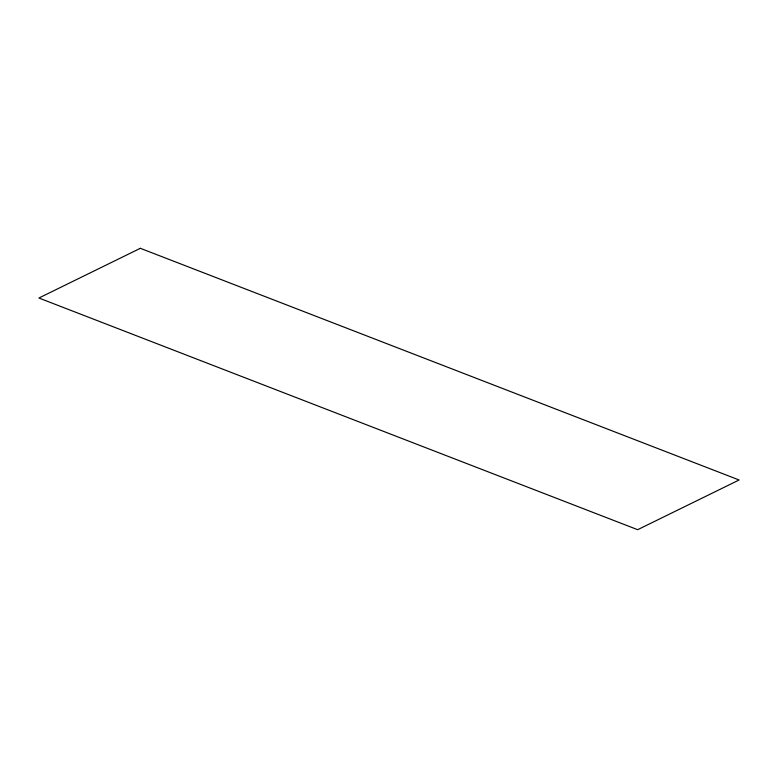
<?xml version="1.0" encoding="UTF-8"?>
<svg xmlns="http://www.w3.org/2000/svg" width="778" height="778" viewBox="0 0 778 778"><rect width="100%" height="100%" fill="white"/><g stroke="black" fill="none" stroke-linecap="round" stroke-linejoin="round"><path stroke-width="1.17" d="M140.341 248.308L38.9 298.013L637.659 529.692L739.1 479.987L140.341 248.308"/></g></svg>
